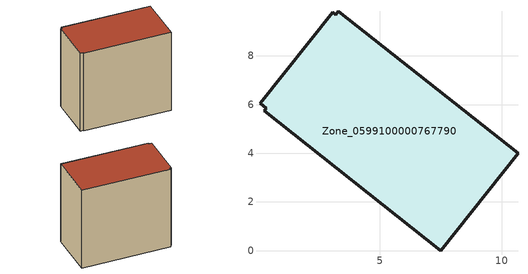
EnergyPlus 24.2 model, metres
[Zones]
Zone_0599100000767790
 floor ground (C_G): 10.67,3.99 7.5,0 0.26,5.74 0.34,5.84 0.08,6.05 3.06,9.78 3.2,9.68 3.3,9.82 z0.34
 wall outside (C_F): 7.5,0 10.67,3.99 3.3,9.82 3.2,9.68 3.06,9.78 0.08,6.05 0.34,5.84 0.26,5.74 7.5,0 z0.34:9.3
 roof outside (C_R): 3.2,9.68 3.06,9.78 0.08,6.05 0.34,5.84 0.26,5.74 7.5,0 10.67,3.99 3.3,9.82 z9.3
[BUILDING]
Pand.0599100000767790: North Axis=0; Terrain=City; Loads Convergence Tolerance Value=0.04; Temperature Convergence Tolerance Value=0.4; Solar Distribution=FullExterior; Maximum Number of Warmup Days=25; Minimum Number of Warmup Days=1
[Site:Location]
Rotterdam.The.Hague.AP_ZH_NLD Design_Conditions: Latitude=51.96; Longitude=4.45; Time Zone=1; Elevation=-4.5
[SITE:GROUNDTEMPERATURE:BUILDINGSURFACE]
18, 18, 18, 18, 18, 18, 18, 18, 18, 18, 18, 18
[MATERIAL] Thermal Absorptance=0.9; Solar Absorptance=0.7; Visible Absorptance=0.7
Name | Roughness | Thickness | Conductivity | Density | Specific Heat
G.TI.2006-2014 | MediumSmooth | 0.15 | 0.06 | 540 | 1210
F.TI.2006-2014 | Rough | 0.3 | 0.12 | 1920 | 840
R.TI.2006-2014 | MediumRough | 0.2 | 0.08 | 1500 | 1000
[CONSTRUCTION]
C_G: G.TI.2006-2014
C_F: F.TI.2006-2014
C_R: R.TI.2006-2014
[ZONE]
Zone_0599100000767790: Type=1; Multiplier=1; Ceiling Height=Autocalculate; Volume=Autocalculate; Floor Area=autocalculate; Part of Total Floor Area=Yes
[ZONEINFILTRATION:DESIGNFLOWRATE]
Infil_Zone_0599100000767790: Zone or ZoneList or Space or SpaceList=Zone_0599100000767790; Schedule=AlwaysOn; Design Flow Rate Calculation Method=Flow/Area; Flow Rate per Floor Area=0.0015; Constant Term Coefficient=1; Temperature Term Coefficient=0; Velocity Term Coefficient=0; Velocity Squared Term Coefficient=0
[HVACTEMPLATE:ZONE:IDEALLOADSAIRSYSTEM]
Zone_0599100000767790: Maximum Heating Supply Air Temperature=50; Minimum Cooling Supply Air Temperature=13; Maximum Heating Supply Air Humidity Ratio=0.0156; Minimum Cooling Supply Air Humidity Ratio=0.0077; Heating Limit=NoLimit; Cooling Limit=NoLimit; Dehumidification Control Type=ConstantSensibleHeatRatio; Cooling Sensible Heat Ratio=0.7; Dehumidification Setpoint=60; Humidification Control Type=None; Humidification Setpoint=30; Outdoor Air Method=None; Outdoor Air Flow Rate per Person=0.00944; Outdoor Air Flow Rate per Zone Floor Area=0; Outdoor Air Flow Rate per Zone=0; Demand Controlled Ventilation Type=None; Outdoor Air Economizer Type=NoEconomizer; Heat Recovery Type=None; Sensible Heat Recovery Effectiveness=0.7; Latent Heat Recovery Effectiveness=0.65
[ZONECONTROL:THERMOSTAT]
ThermostatControl_Zone_0599100000767790: Zone or ZoneList=Zone_0599100000767790; Control Type Schedule=DualSetpointControlType; Control 1=Thermostat_Zone_0599100000767790; Temperature Difference Between Cutout And Setpoint=0
[THERMOSTATSETPOINT:DUALSETPOINT]
Thermostat_Zone_0599100000767790: Heating Setpoint Temperature Schedule=HeatingSetpoint_Zone_0599100000767790; Cooling Setpoint Temperature Schedule=CoolingSetpoint_Zone_0599100000767790
[SCHEDULE:COMPACT]
HeatingSetpoint_Zone_0599100000767790: Through: 12/31, For: AllDays, Until: 24:00, 21
CoolingSetpoint_Zone_0599100000767790: Through: 12/31, For: AllDays, Until: 24:00, 24
DualSetpointControlType: Through: 12/31, For: AllDays, Until: 24:00, 4
AlwaysOn: Through: 12/31, For: AllDays, Until: 24:00, 1
